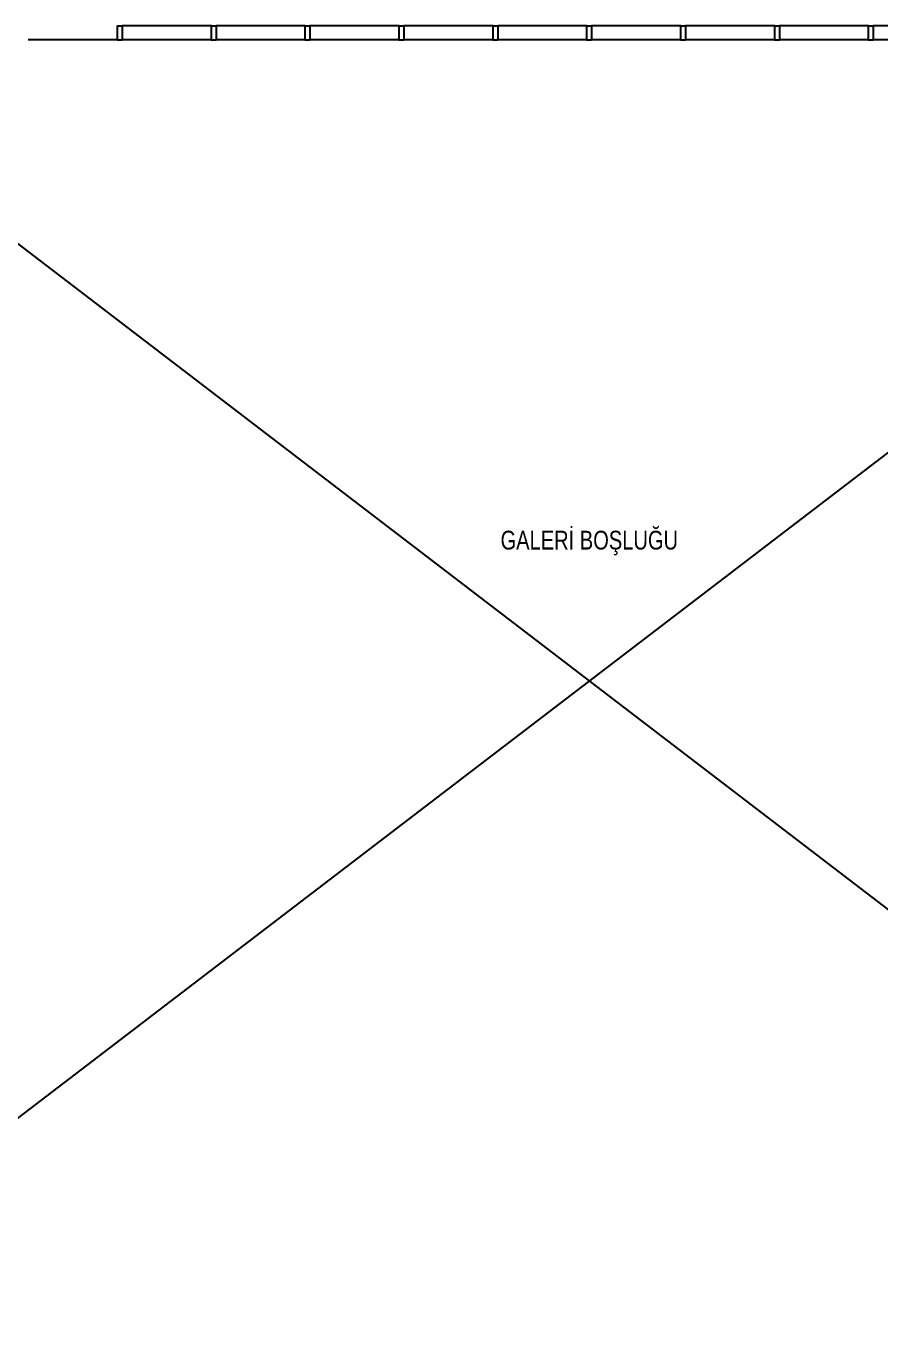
# Model space of a CAD drawing. Header units: centimetres. Extents: x 28733 to 98303, y -2883 to 8555.
# Drawn here: x 85941 to 86851, y 1609 to 2989 of the extents above; entities that cross this region are included whole.
import ezdxf

# ---------------------------------------------------------------- set-up
doc = ezdxf.new("R2010")
doc.units = ezdxf.units.CM
doc.header["$LTSCALE"] = 100
for name, color, linetype in [('A-ANNO-TEXT', 50, 'Continuous'), ('A-ELEV-04', 250, 'Continuous'), ('A-GLAZ-FRME', 12, 'Continuous'), ('A-GLAZ-FULL', 130, 'Continuous'), ('A-GLAZ-SILL', 8, 'Continuous')]:
    doc.layers.add(name, color=color, linetype=linetype)
doc.styles.add('Fields_100', font='act_simplex.shx', dxfattribs={"width": 0.8, "height": 20})

msp = doc.modelspace()

# ---------------------------------------------------------------- linework, layer by layer
at = {"layer": 'A-ELEV-04'}
for p, q in [((85648.36, 1608.62), (87433.36, 2973.62)), ((85648.36, 2973.62), (87433.36, 1608.62))]:
    msp.add_line(p, q, dxfattribs=at)
at = {"layer": 'A-GLAZ-FRME'}
for points in [[(86043.36, 2973.59), (86038.36, 2973.59), (86038.36, 2988.59), (86043.36, 2988.59)], [(86143.36, 2973.59), (86138.36, 2973.59), (86138.36, 2988.59), (86143.36, 2988.59)], [(86243.36, 2973.59), (86238.36, 2973.59), (86238.36, 2988.59), (86243.36, 2988.59)], [(86343.36, 2973.59), (86338.36, 2973.59), (86338.36, 2988.59), (86343.36, 2988.59)], [(86443.36, 2973.59), (86438.36, 2973.59), (86438.36, 2988.59), (86443.36, 2988.59)], [(86543.36, 2973.59), (86538.36, 2973.59), (86538.36, 2988.59), (86543.36, 2988.59)], [(86643.36, 2973.59), (86638.36, 2973.59), (86638.36, 2988.59), (86643.36, 2988.59)], [(86743.36, 2973.59), (86738.36, 2973.59), (86738.36, 2988.59), (86743.36, 2988.59)], [(86843.36, 2973.59), (86838.36, 2973.59), (86838.36, 2988.59), (86843.36, 2988.59)]]:
    msp.add_lwpolyline(points, close=True, dxfattribs=at)
at = {"layer": 'A-GLAZ-FULL'}
for p, q in [((86138.36, 2988.59), (86043.36, 2988.59)), ((86238.36, 2988.59), (86143.36, 2988.59)), ((86338.36, 2988.59), (86243.36, 2988.59)), ((86438.36, 2988.59), (86343.36, 2988.59)), ((86538.36, 2988.59), (86443.36, 2988.59)), ((86638.36, 2988.59), (86543.36, 2988.59)), ((86738.36, 2988.59), (86643.36, 2988.59)), ((86838.36, 2988.59), (86743.36, 2988.59)), ((86938.36, 2988.59), (86843.36, 2988.59))]:
    msp.add_line(p, q, dxfattribs=at)
at = {"layer": 'A-GLAZ-SILL'}
for p, q in [((86038.36, 2973.62), (85943.36, 2973.62)), ((86138.36, 2973.62), (86043.36, 2973.62)), ((86238.36, 2973.62), (86143.36, 2973.62)), ((86338.36, 2973.62), (86243.36, 2973.62)), ((86438.36, 2973.62), (86343.36, 2973.62)), ((86538.36, 2973.62), (86443.36, 2973.62)), ((86638.36, 2973.62), (86543.36, 2973.62)), ((86738.36, 2973.62), (86643.36, 2973.62)), ((86838.36, 2973.62), (86743.36, 2973.62)), ((86938.36, 2973.62), (86843.36, 2973.62))]:
    msp.add_line(p, q, dxfattribs=at)

# ---------------------------------------------------------------- texts
at = {"layer": 'A-ANNO-TEXT', "insert": (86540.86, 2451.12), "char_height": 20, "attachment_point": 2, "style": 'Fields_100'}
msp.add_mtext_dynamic_manual_height_columns('GALERİ BOŞLUĞU', width=436.6649, gutter_width=100, heights=[0], dxfattribs=at)

doc.saveas('drawing.dxf')
